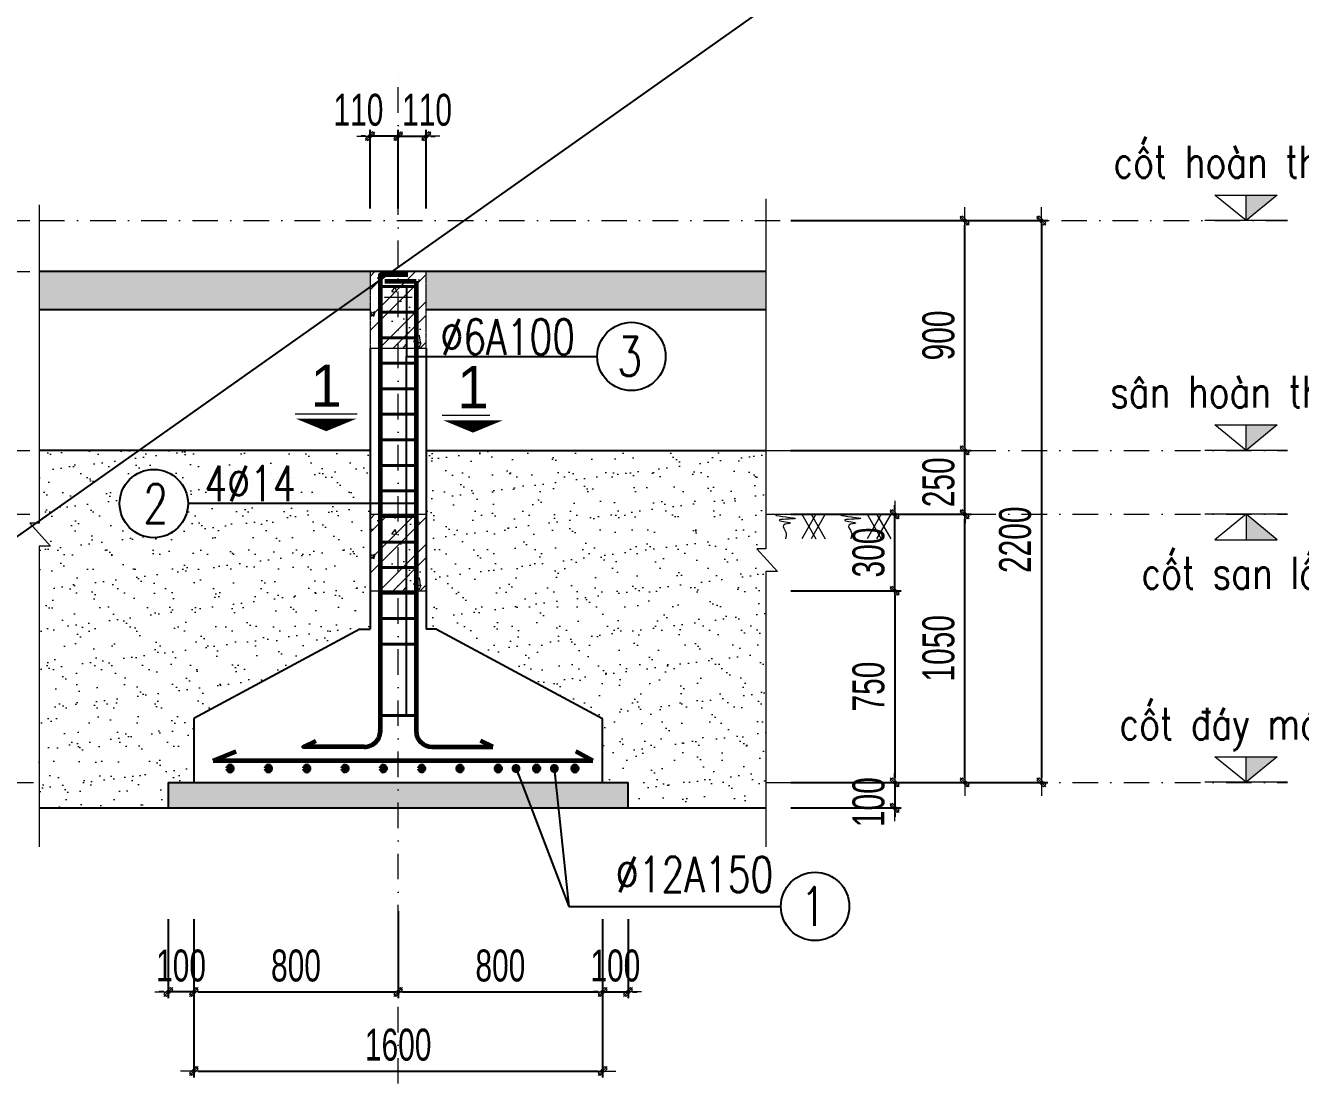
# Model space of a CAD drawing. Header units: millimetres. Extents: x -178395 to 493851, y -561170 to -280028.
# Drawn here: x -36717 to -31726, y -461354 to -457203 of the extents above; entities that cross this region are included whole.
import ezdxf
from ezdxf.enums import TextEntityAlignment as Align

# ---------------------------------------------------------------- set-up
doc = ezdxf.new("R2010")
doc.units = ezdxf.units.MM
doc.header["$MEASUREMENT"] = 0
doc.header["$PDMODE"] = 32
doc.linetypes.add('DASHDOT', pattern=[1, 0.5, -0.25, 0, -0.25])
doc.linetypes.add('HIDDEN', pattern=[0.375, 0.25, -0.125])
doc.layers.get('Defpoints').update_dxf_attribs({"color": 1})
doc.layers.add('KCS_Plotter', color=11, linetype='Continuous', plot=False)
for name, color, linetype, lineweight in [('LC Dim', 8, 'Continuous', 18), ('LC Hatch', 252, 'Continuous', 9), ('LC Khac', 4, 'Continuous', 9), ('LC MANH DUT', 35, 'HIDDEN', 5), ('LC Net dam2', 6, 'Continuous', 40), ('LC Net dam3', 1, 'Continuous', 60), ('LC Net manh', 133, 'Continuous', 5), ('LC Net thay', 63, 'Continuous', 25), ('LC Net truc', 79, 'DASHDOT', 13), ('LC Text1', 3, 'Continuous', 20), ('LC Text2', 7, 'Continuous', 25)]:
    doc.layers.add(name, color=color, linetype=linetype, lineweight=lineweight)
doc.styles.add('HOATBIF', font='hoatbif.shx', dxfattribs={"width": 0.7})
doc.styles.add('LC 1', font='VHAVANB.TTF')
doc.styles.add('LC 3', font='vnsimli.shx', dxfattribs={"width": 0.75})
doc.styles.add('T1', font='Vnsimli.shx', dxfattribs={"width": 0.8})
doc.dimstyles.new('1-100(1-50)', dxfattribs={"dimscale": 50, "dimtxt": 2.5, "dimasz": 0.35, "dimexe": 0.5, "dimexo": 0, "dimgap": 0.8, "dimtad": 1, "dimdec": 0, "dimzin": 0, "dimdsep": 46, "dimtxsty": 'HOATBIF', "dimblk1": 'DOT', "dimblk2": 'DOT', "dimsah": 1, "dimcen": -1, "dimdle": 1, "dimclrd": 256, "dimclre": 256, "dimclrt": 4, "dimadec": 3, "dimazin": 2, "dimtfac": 0.333333, "dimtdec": 0, "dimtix": 1, "dimtmove": 2, "dimatfit": 3, "dimldrblk": 'DOT', "dimfxl": 1, "dimtvp": 0.833333, "dimtolj": 1, "dimtzin": 0, "dimarcsym": 0})

# ---------------------------------------------------------------- blocks, each defined once
blk = doc.blocks.new('DOT')
at = {"layer": 'LC Dim'}
blk.add_line((-3, 0), (3, 0), dxfattribs=at)
at = {"layer": 'LC Dim', "color": 4}
blk.add_line((-1, -1), (1, 1), dxfattribs=at)
blk.add_lwpolyline([(0.5, 1), (-1, -0.5), (-0.5, -1), (1, 0.5)], close=True, dxfattribs=at)
blk = doc.blocks.new('*D316')
at = {"layer": 'Defpoints', "color": 0, "ltscale": 2, "transparency": 16777216}
for p in [(-35257.9, -460671.7), (-36057.9, -460703.2), (-35257.9, -460987.8)]:
    blk.add_point(p, dxfattribs=at)
at = {"layer": 'LC Dim', "lineweight": -2, "ltscale": 2, "transparency": 16777216}
for p, q in [((-35257.9, -460671.7), (-35257.9, -461012.8)), ((-36057.9, -460703.2), (-36057.9, -461012.8)), ((-36040.4, -460987.8), (-35275.4, -460987.8))]:
    blk.add_line(p, q, dxfattribs=at)
at = {"layer": 'LC Dim', "lineweight": -2, "ltscale": 2, "transparency": 16777216, "xscale": 17.5, "yscale": 17.5, "zscale": 17.5, "rotation": 180}
blk.add_blockref('DOT', (-36057.9, -460987.8), dxfattribs=at)
at = {"layer": 'LC Dim', "lineweight": -2, "ltscale": 2, "transparency": 16777216, "xscale": 17.5, "yscale": 17.5, "zscale": 17.5}
blk.add_blockref('DOT', (-35257.9, -460987.8), dxfattribs=at)
at = {"layer": 'LC Dim', "color": 4, "ltscale": 2, "transparency": 16777216, "insert": (-35657.9, -460885.3), "char_height": 125, "attachment_point": 5, "style": 'HOATBIF'}
blk.add_mtext('\\A1;800', dxfattribs=at)
blk = doc.blocks.new('_Dot')
at = {"color": 0, "linetype": 'ByBlock', "lineweight": -2}
blk.add_line((-0.5, 0), (-1, 0), dxfattribs=at)
at = {"color": 0, "linetype": 'ByBlock', "const_width": 0.5}
blk.add_lwpolyline([(-0.25, 0, 1), (0.25, 0, 1)], format="xyb", close=True, dxfattribs=at)
blk = doc.blocks.new('*D317')
at = {"layer": 'Defpoints', "color": 0, "ltscale": 2, "transparency": 16777216}
for p in [(-35257.9, -460671.7), (-34457.9, -460703.2), (-34457.9, -460987.8)]:
    blk.add_point(p, dxfattribs=at)
at = {"layer": 'LC Dim', "lineweight": -2, "ltscale": 2, "transparency": 16777216}
for p, q in [((-35257.9, -460671.7), (-35257.9, -461012.8)), ((-34457.9, -460703.2), (-34457.9, -461012.8)), ((-35240.4, -460987.8), (-34475.4, -460987.8))]:
    blk.add_line(p, q, dxfattribs=at)
at = {"layer": 'LC Dim', "lineweight": -2, "ltscale": 2, "transparency": 16777216, "xscale": 17.5, "yscale": 17.5, "zscale": 17.5, "rotation": 180}
blk.add_blockref('DOT', (-35257.9, -460987.8), dxfattribs=at)
at = {"layer": 'LC Dim', "lineweight": -2, "ltscale": 2, "transparency": 16777216, "xscale": 17.5, "yscale": 17.5, "zscale": 17.5}
blk.add_blockref('DOT', (-34457.9, -460987.8), dxfattribs=at)
at = {"layer": 'LC Dim', "color": 4, "ltscale": 2, "transparency": 16777216, "insert": (-34857.9, -460885.3), "char_height": 125, "attachment_point": 5, "style": 'HOATBIF'}
blk.add_mtext('\\A1;800', dxfattribs=at)
blk = doc.blocks.new('*D318')
at = {"layer": 'Defpoints', "color": 0, "ltscale": 2, "transparency": 16777216}
for p in [(-36057.9, -460703.2), (-34457.9, -460703.2), (-34457.9, -461297.8)]:
    blk.add_point(p, dxfattribs=at)
at = {"layer": 'LC Dim', "lineweight": -2, "ltscale": 2, "transparency": 16777216}
for p, q in [((-36057.9, -460703.2), (-36057.9, -461322.8)), ((-34457.9, -460703.2), (-34457.9, -461322.8)), ((-36040.4, -461297.8), (-34475.4, -461297.8))]:
    blk.add_line(p, q, dxfattribs=at)
at = {"layer": 'LC Dim', "lineweight": -2, "ltscale": 2, "transparency": 16777216, "xscale": 17.5, "yscale": 17.5, "zscale": 17.5, "rotation": 180}
blk.add_blockref('DOT', (-36057.9, -461297.8), dxfattribs=at)
at = {"layer": 'LC Dim', "lineweight": -2, "ltscale": 2, "transparency": 16777216, "xscale": 17.5, "yscale": 17.5, "zscale": 17.5}
blk.add_blockref('DOT', (-34457.9, -461297.8), dxfattribs=at)
at = {"layer": 'LC Dim', "color": 4, "ltscale": 2, "transparency": 16777216, "insert": (-35257.9, -461195.3), "char_height": 125, "attachment_point": 5, "style": 'HOATBIF'}
blk.add_mtext('\\A1;1600', dxfattribs=at)
blk = doc.blocks.new('*D319')
at = {"layer": 'Defpoints', "color": 0, "ltscale": 2, "transparency": 16777216}
for p in [(-36157.9, -460703.2), (-36057.9, -460703.2), (-36157.9, -460987.8)]:
    blk.add_point(p, dxfattribs=at)
at = {"layer": 'LC Dim', "lineweight": -2, "ltscale": 2, "transparency": 16777216}
for p, q in [((-36157.9, -460703.2), (-36157.9, -461012.8)), ((-36057.9, -460703.2), (-36057.9, -461012.8)), ((-36175.4, -460987.8), (-36192.9, -460987.8)), ((-36057.9, -460987.8), (-36157.9, -460987.8)), ((-36040.4, -460987.8), (-36022.9, -460987.8))]:
    blk.add_line(p, q, dxfattribs=at)
at = {"layer": 'LC Dim', "lineweight": -2, "ltscale": 2, "transparency": 16777216, "xscale": 17.5, "yscale": 17.5, "zscale": 17.5}
blk.add_blockref('DOT', (-36157.9, -460987.8), dxfattribs=at)
at = {"layer": 'LC Dim', "lineweight": -2, "ltscale": 2, "transparency": 16777216, "xscale": 17.5, "yscale": 17.5, "zscale": 17.5, "rotation": 180}
blk.add_blockref('DOT', (-36057.9, -460987.8), dxfattribs=at)
at = {"layer": 'LC Dim', "color": 4, "ltscale": 2, "transparency": 16777216, "insert": (-36107.9, -460885.3), "char_height": 125, "attachment_point": 5, "style": 'HOATBIF'}
blk.add_mtext('\\A1;100', dxfattribs=at)
blk = doc.blocks.new('*D320')
at = {"layer": 'Defpoints', "color": 0, "ltscale": 2, "transparency": 16777216}
for p in [(-34457.9, -460703.2), (-34357.9, -460703.2), (-34357.9, -460987.8)]:
    blk.add_point(p, dxfattribs=at)
at = {"layer": 'LC Dim', "lineweight": -2, "ltscale": 2, "transparency": 16777216}
for p, q in [((-34457.9, -460703.2), (-34457.9, -461012.8)), ((-34357.9, -460703.2), (-34357.9, -461012.8)), ((-34475.4, -460987.8), (-34492.9, -460987.8)), ((-34457.9, -460987.8), (-34357.9, -460987.8)), ((-34340.4, -460987.8), (-34322.9, -460987.8))]:
    blk.add_line(p, q, dxfattribs=at)
at = {"layer": 'LC Dim', "lineweight": -2, "ltscale": 2, "transparency": 16777216, "xscale": 17.5, "yscale": 17.5, "zscale": 17.5}
blk.add_blockref('DOT', (-34457.9, -460987.8), dxfattribs=at)
at = {"layer": 'LC Dim', "lineweight": -2, "ltscale": 2, "transparency": 16777216, "xscale": 17.5, "yscale": 17.5, "zscale": 17.5, "rotation": 180}
blk.add_blockref('DOT', (-34357.9, -460987.8), dxfattribs=at)
at = {"layer": 'LC Dim', "color": 4, "ltscale": 2, "transparency": 16777216, "insert": (-34407.9, -460885.3), "char_height": 125, "attachment_point": 5, "style": 'HOATBIF'}
blk.add_mtext('\\A1;100', dxfattribs=at)
blk = doc.blocks.new('*D321')
at = {"layer": 'Defpoints', "color": 0, "ltscale": 2, "transparency": 16777216}
for p in [(-35147.9, -457636.6), (-35257.9, -457919.6), (-35147.9, -457919.6)]:
    blk.add_point(p, dxfattribs=at)
at = {"layer": 'LC Dim', "lineweight": -2, "ltscale": 2, "transparency": 16777216}
for p, q in [((-35275.4, -457636.6), (-35292.9, -457636.6)), ((-35257.9, -457919.6), (-35257.9, -457611.6)), ((-35257.9, -457636.6), (-35147.9, -457636.6)), ((-35147.9, -457919.6), (-35147.9, -457611.6)), ((-35130.4, -457636.6), (-35112.9, -457636.6))]:
    blk.add_line(p, q, dxfattribs=at)
at = {"layer": 'LC Dim', "lineweight": -2, "ltscale": 2, "transparency": 16777216, "xscale": 17.5, "yscale": 17.5, "zscale": 17.5}
blk.add_blockref('DOT', (-35257.9, -457636.6), dxfattribs=at)
at = {"layer": 'LC Dim', "lineweight": -2, "ltscale": 2, "transparency": 16777216, "xscale": 17.5, "yscale": 17.5, "zscale": 17.5, "rotation": 180}
blk.add_blockref('DOT', (-35147.9, -457636.6), dxfattribs=at)
at = {"layer": 'LC Dim', "color": 4, "ltscale": 2, "transparency": 16777216, "insert": (-35144.9, -457534.1), "char_height": 125, "attachment_point": 5, "style": 'HOATBIF'}
blk.add_mtext('\\A1;110', dxfattribs=at)
blk = doc.blocks.new('*D322')
at = {"layer": 'Defpoints', "color": 0, "ltscale": 2, "transparency": 16777216}
for p in [(-35367.9, -457636.6), (-35367.9, -457919.6), (-35257.9, -457919.6)]:
    blk.add_point(p, dxfattribs=at)
at = {"layer": 'LC Dim', "lineweight": -2, "ltscale": 2, "transparency": 16777216}
for p, q in [((-35385.4, -457636.6), (-35402.9, -457636.6)), ((-35367.9, -457919.6), (-35367.9, -457611.6)), ((-35257.9, -457636.6), (-35367.9, -457636.6)), ((-35257.9, -457919.6), (-35257.9, -457611.6)), ((-35240.4, -457636.6), (-35222.9, -457636.6))]:
    blk.add_line(p, q, dxfattribs=at)
at = {"layer": 'LC Dim', "lineweight": -2, "ltscale": 2, "transparency": 16777216, "xscale": 17.5, "yscale": 17.5, "zscale": 17.5}
blk.add_blockref('DOT', (-35367.9, -457636.6), dxfattribs=at)
at = {"layer": 'LC Dim', "lineweight": -2, "ltscale": 2, "transparency": 16777216, "xscale": 17.5, "yscale": 17.5, "zscale": 17.5, "rotation": 180}
blk.add_blockref('DOT', (-35257.9, -457636.6), dxfattribs=at)
at = {"layer": 'LC Dim', "color": 4, "ltscale": 2, "transparency": 16777216, "insert": (-35413.4, -457534.1), "char_height": 125, "attachment_point": 5, "style": 'HOATBIF'}
blk.add_mtext('\\A1;110', dxfattribs=at)
blk = doc.blocks.new('theptron1')
at = {"layer": 'LC Net dam3'}
for p, q in [((-0.5, 0), (0.5, 0)), ((-0.35, 0.35), (0.35, -0.35)), ((0.35, 0.35), (-0.35, -0.35)), ((0, 0.5), (0, -0.5))]:
    blk.add_line(p, q, dxfattribs=at)
blk.add_circle((0, 0), 0.5, dxfattribs=at)
blk = doc.blocks.new('*U131')
at = {"layer": 'LC Dim', "xscale": 19.6923076923333, "yscale": 19.6923076923333, "zscale": 19.6923076923333}
blk.add_blockref('theptron1', (0, 0), dxfattribs=at)
blk = doc.blocks.new('*U132')
at = {"layer": 'LC Dim', "color": 0, "linetype": 'ByBlock', "lineweight": -2}
for p in [(0, 0), (150, 0), (300, 0), (450, 0), (600, 0), (750, 0), (900, 0), (1050, 0)]:
    blk.add_blockref('*U131', p, dxfattribs=at)
at = {"layer": 'LC Dim', "color": 0, "linetype": 'ByBlock', "lineweight": -2, "transparency": 16777216}
for p in [(1200, 0), (1350, 0)]:
    blk.add_blockref('*U131', p, dxfattribs=at)
blk = doc.blocks.new('*D330')
at = {"layer": 'Defpoints', "color": 0, "ltscale": 2, "transparency": 16777216}
for p in [(-33720.8, -460167.1), (-33720.8, -460267.1), (-33314, -460267.1)]:
    blk.add_point(p, dxfattribs=at)
at = {"layer": 'LC Dim', "lineweight": -2, "ltscale": 2, "transparency": 16777216}
for p, q in [((-33314, -460149.6), (-33314, -460132.1)), ((-33720.8, -460167.1), (-33289, -460167.1)), ((-33314, -460167.1), (-33314, -460267.1)), ((-33720.8, -460267.1), (-33289, -460267.1)), ((-33314, -460284.6), (-33314, -460302.1))]:
    blk.add_line(p, q, dxfattribs=at)
at = {"layer": 'LC Dim', "lineweight": -2, "ltscale": 2, "transparency": 16777216, "xscale": 17.5, "yscale": 17.5, "zscale": 17.5}
for p, rotation in [((-33314, -460167.1), 270), ((-33314, -460267.1), 90)]:
    blk.add_blockref('DOT', p, dxfattribs=dict(at, rotation=rotation))
at = {"layer": 'LC Dim', "color": 4, "ltscale": 2, "transparency": 16777216, "insert": (-33416.5, -460244.6), "char_height": 125, "attachment_point": 5, "rotation": 90, "style": 'HOATBIF'}
blk.add_mtext('\\A1;100', dxfattribs=at)
blk = doc.blocks.new('*D331')
at = {"layer": 'Defpoints', "color": 0, "ltscale": 2, "transparency": 16777216}
for p in [(-33720.8, -459417.1), (-33720.8, -460167.1), (-33314, -460167.1)]:
    blk.add_point(p, dxfattribs=at)
at = {"layer": 'LC Dim', "lineweight": -2, "ltscale": 2, "transparency": 16777216}
for p, q in [((-33720.8, -459417.1), (-33289, -459417.1)), ((-33314, -459434.6), (-33314, -460149.6)), ((-33720.8, -460167.1), (-33289, -460167.1))]:
    blk.add_line(p, q, dxfattribs=at)
at = {"layer": 'LC Dim', "lineweight": -2, "ltscale": 2, "transparency": 16777216, "xscale": 17.5, "yscale": 17.5, "zscale": 17.5}
for p, rotation in [((-33314, -459417.1), 90), ((-33314, -460167.1), 270)]:
    blk.add_blockref('DOT', p, dxfattribs=dict(at, rotation=rotation))
at = {"layer": 'LC Dim', "color": 4, "ltscale": 2, "transparency": 16777216, "insert": (-33416.5, -459792.1), "char_height": 125, "attachment_point": 5, "rotation": 90, "style": 'HOATBIF'}
blk.add_mtext('\\A1;750', dxfattribs=at)
blk = doc.blocks.new('*D332')
at = {"layer": 'Defpoints', "color": 0, "ltscale": 2, "transparency": 16777216}
for p in [(-33720.8, -459117.1), (-33040.1, -459117.1), (-33720.8, -460167.1)]:
    blk.add_point(p, dxfattribs=at)
at = {"layer": 'LC Dim', "lineweight": -2, "ltscale": 2, "transparency": 16777216}
for p, q in [((-33720.8, -459117.1), (-33015.1, -459117.1)), ((-33040.1, -460149.6), (-33040.1, -459134.6)), ((-33720.8, -460167.1), (-33015.1, -460167.1))]:
    blk.add_line(p, q, dxfattribs=at)
at = {"layer": 'LC Dim', "lineweight": -2, "ltscale": 2, "transparency": 16777216, "xscale": 17.5, "yscale": 17.5, "zscale": 17.5}
for p, rotation in [((-33040.1, -459117.1), 90), ((-33040.1, -460167.1), 270)]:
    blk.add_blockref('DOT', p, dxfattribs=dict(at, rotation=rotation))
at = {"layer": 'LC Dim', "color": 4, "ltscale": 2, "transparency": 16777216, "insert": (-33142.6, -459642.1), "char_height": 125, "attachment_point": 5, "rotation": 90, "style": 'HOATBIF'}
blk.add_mtext('\\A1;1050', dxfattribs=at)
blk = doc.blocks.new('*D333')
at = {"layer": 'Defpoints', "color": 0, "ltscale": 2, "transparency": 16777216}
for p in [(-33720.8, -457967.1), (-33040.1, -457967.1), (-33720.8, -458867.1)]:
    blk.add_point(p, dxfattribs=at)
at = {"layer": 'LC Dim', "lineweight": -2, "ltscale": 2, "transparency": 16777216}
for p, q in [((-33720.8, -457967.1), (-33015.1, -457967.1)), ((-33040.1, -458849.6), (-33040.1, -457984.6)), ((-33720.8, -458867.1), (-33015.1, -458867.1))]:
    blk.add_line(p, q, dxfattribs=at)
at = {"layer": 'LC Dim', "lineweight": -2, "ltscale": 2, "transparency": 16777216, "xscale": 17.5, "yscale": 17.5, "zscale": 17.5}
for p, rotation in [((-33040.1, -457967.1), 90), ((-33040.1, -458867.1), 270)]:
    blk.add_blockref('DOT', p, dxfattribs=dict(at, rotation=rotation))
at = {"layer": 'LC Dim', "color": 4, "ltscale": 2, "transparency": 16777216, "insert": (-33142.6, -458417.1), "char_height": 125, "attachment_point": 5, "rotation": 90, "style": 'HOATBIF'}
blk.add_mtext('\\A1;900', dxfattribs=at)
blk = doc.blocks.new('*D334')
at = {"layer": 'Defpoints', "color": 0, "ltscale": 2, "transparency": 16777216}
for p in [(-33720.8, -458867.1), (-33040.1, -458867.1), (-33720.8, -459117.1)]:
    blk.add_point(p, dxfattribs=at)
at = {"layer": 'LC Dim', "lineweight": -2, "ltscale": 2, "transparency": 16777216}
for p, q in [((-33040.1, -458849.6), (-33040.1, -458832.1)), ((-33720.8, -458867.1), (-33015.1, -458867.1)), ((-33040.1, -459117.1), (-33040.1, -458867.1)), ((-33720.8, -459117.1), (-33015.1, -459117.1)), ((-33040.1, -459134.6), (-33040.1, -459152.1))]:
    blk.add_line(p, q, dxfattribs=at)
at = {"layer": 'LC Dim', "lineweight": -2, "ltscale": 2, "transparency": 16777216, "xscale": 17.5, "yscale": 17.5, "zscale": 17.5}
for p, rotation in [((-33040.1, -458867.1), 270), ((-33040.1, -459117.1), 90)]:
    blk.add_blockref('DOT', p, dxfattribs=dict(at, rotation=rotation))
at = {"layer": 'LC Dim', "color": 4, "ltscale": 2, "transparency": 16777216, "insert": (-33142.6, -458992.1), "char_height": 125, "attachment_point": 5, "rotation": 90, "style": 'HOATBIF'}
blk.add_mtext('\\A1;250', dxfattribs=at)
blk = doc.blocks.new('mat dat')
at = {"layer": 'LC Net manh'}
for p, q in [((2, 0), (3.73, -3)), ((3.73, 0), (2, -3)), ((3.15, 0), (4.88, -3)), ((4.88, 0), (3.15, -3))]:
    blk.add_line(p, q, dxfattribs=at)
blk.add_spline([(0, 0), (-1.21, -0.12), (1.21, -0.52), (-0.75, -0.75), (0.58, -1.1), (-0.23, -1.33), (0.06, -2.19), (0, -3)], degree=3, dxfattribs=at)
blk = doc.blocks.new('*U129')
at = {"layer": 'LC Khac', "xscale": 32.00000000005184, "yscale": 32.00000000005184, "zscale": 32.00000000005184}
blk.add_blockref('mat dat', (-56.7, 48), dxfattribs=at)
blk = doc.blocks.new('*U130')
at = {"layer": 'LC Dim', "color": 0, "linetype": 'ByBlock', "lineweight": -2}
for p in [(0, 0), (256, 0)]:
    blk.add_blockref('*U129', p, dxfattribs=at)
blk = doc.blocks.new('*D335')
at = {"layer": 'Defpoints', "color": 0, "ltscale": 2, "transparency": 16777216}
for p in [(-33720.8, -459117.1), (-33314, -459117.1), (-33720.8, -459417.1)]:
    blk.add_point(p, dxfattribs=at)
at = {"layer": 'LC Dim', "lineweight": -2, "ltscale": 2, "transparency": 16777216}
for p, q in [((-33314, -459099.6), (-33314, -459082.1)), ((-33720.8, -459117.1), (-33289, -459117.1)), ((-33314, -459417.1), (-33314, -459117.1)), ((-33720.8, -459417.1), (-33289, -459417.1)), ((-33314, -459434.6), (-33314, -459452.1))]:
    blk.add_line(p, q, dxfattribs=at)
at = {"layer": 'LC Dim', "lineweight": -2, "ltscale": 2, "transparency": 16777216, "xscale": 17.5, "yscale": 17.5, "zscale": 17.5}
for p, rotation in [((-33314, -459117.1), 270), ((-33314, -459417.1), 90)]:
    blk.add_blockref('DOT', p, dxfattribs=dict(at, rotation=rotation))
at = {"layer": 'LC Dim', "color": 4, "ltscale": 2, "transparency": 16777216, "insert": (-33416.5, -459267.1), "char_height": 125, "attachment_point": 5, "rotation": 90, "style": 'HOATBIF'}
blk.add_mtext('\\A1;300', dxfattribs=at)
blk = doc.blocks.new('*D336')
at = {"layer": 'Defpoints', "color": 0, "ltscale": 2, "transparency": 16777216}
for p in [(-33720.8, -457967.1), (-33720.8, -460167.1), (-32740.2, -460167.1)]:
    blk.add_point(p, dxfattribs=at)
at = {"layer": 'LC Dim', "lineweight": -2, "ltscale": 2, "transparency": 16777216}
for p, q in [((-33720.8, -457967.1), (-32715.2, -457967.1)), ((-32740.2, -457984.6), (-32740.2, -460149.6)), ((-33720.8, -460167.1), (-32715.2, -460167.1))]:
    blk.add_line(p, q, dxfattribs=at)
at = {"layer": 'LC Dim', "lineweight": -2, "ltscale": 2, "transparency": 16777216, "xscale": 17.5, "yscale": 17.5, "zscale": 17.5}
for p, rotation in [((-32740.2, -457967.1), 90), ((-32740.2, -460167.1), 270)]:
    blk.add_blockref('DOT', p, dxfattribs=dict(at, rotation=rotation))
at = {"layer": 'LC Dim', "color": 4, "ltscale": 2, "transparency": 16777216, "insert": (-32842.7, -459217.1), "char_height": 125, "attachment_point": 5, "rotation": 90, "style": 'HOATBIF'}
blk.add_mtext('\\A1;2200', dxfattribs=at)
blk = doc.blocks.new('Caodo1')
at = {"layer": 'LC Text1'}
blk.add_hatch(color=4, dxfattribs=at).paths.add_polyline_path([(0, 200.2), (0, 0), (243.4, 200.2)])
at = {"layer": 'LC Text1', "color": 4}
for p, q in [((0, 0), (0, 200.2)), ((323.6, 0), (-323.6, 0))]:
    blk.add_line(p, q, dxfattribs=at)
blk.add_lwpolyline([(-243.4, 200.2), (243.4, 200.2), (0, 0), (0, 0)], close=True, dxfattribs=at)
at = {"layer": 'LC Text1', "color": 4, "style": 'T1', "width": 0.8}
blk.add_attdef('%%P0,00', text='', height=250, dxfattribs=at).set_placement((-39, 459.5), align=Align.MIDDLE_CENTER)
blk = doc.blocks.new('*U134')
at = {"layer": 'LC Net dam2', "ltscale": 2}
blk.add_line((-70, 0), (70, 0), dxfattribs=at)
blk = doc.blocks.new('*U133')
at = {"layer": 'LC Net truc', "color": 0, "linetype": 'ByBlock', "lineweight": -2}
for p in [(0, 0), (0, -100), (0, -200), (0, -300), (0, -400), (0, -500), (0, -600), (0, -700), (0, -800), (0, -900), (0, -1000), (0, -1100), (0, -1200)]:
    blk.add_blockref('*U134', p, dxfattribs=at)
at = {"layer": 'LC Net truc', "color": 0, "linetype": 'ByBlock', "lineweight": -2, "transparency": 16777216}
for p in [(0, -1300), (0, -1400)]:
    blk.add_blockref('*U134', p, dxfattribs=at)

msp = doc.modelspace()

# ---------------------------------------------------------------- hatches: boundary and pattern name
at = {"layer": 'LC Hatch', "ltscale": 250}
h = msp.add_hatch(dxfattribs=at)
h.set_pattern_fill('BETONG', color=256, scale=30, double=1, pattern_type=2)
h.set_pattern_definition([(0, (449.96, -66.62), (0, 155.884573), [3.75, -86.25]), (0, (449.96, -60.13), (0, 155.884573), [3.75, -86.25]), (120, (449.96, -66.62), (-135, -77.942286), [3.75, -86.25]), (120, (455.59, -63.37), (-135, -77.942286), [3.75, -86.25]), (0, (494.96, 11.32), (0, 155.884573), [3.75, -86.25]), (0, (494.96, 17.82), (0, 155.884573), [3.75, -86.25]), (120, (494.96, 11.32), (-135, -77.942286), [3.75, -86.25]), (120, (500.59, 14.57), (-135, -77.942286), [3.75, -86.25]), (60, (453.71, -66.62), (-135, 77.942286), [3.75, -86.25]), (60, (448.09, -63.37), (-135, 77.942286), [3.75, -86.25]), (60, (498.71, -144.56), (-135, 77.942286), [3.75, -86.25]), (60, (493.09, -141.32), (-135, 77.942286), [3.75, -86.25]), (45, (449.964, -66.62), (-31.819805, 31.819805), []), (50, (449.96, -66.62), (215.178055, -18.82564), [22.5, -247.5]), (355, (449.96, -66.62), (-41.6254, 225.65764), [18, -198]), (100.4514, (467.9, -68.2), (173.55281, 206.83186), [19.12206, -210.34263]), (46.1842, (449.96, -6.62), (320.17231, -49.6557), [33.75, -371.25]), (96.6356, (476.65, -10.76), (280.39881, 292.23536), [28.68309, -315.5139]), (351.1842, (449.96, -6.62), (280.39858, 292.23558), [27, -297]), (21, (479.96, -21.62), (179.072116, -120.78567), [22.5, -247.5]), (326, (479.96, -21.62), (72.9946, 217.54501), [18, -198]), (71.4514, (494.89, -31.69), (252.06679, 96.75915), [19.12206, -210.34263]), (37.5, (449.964, -66.62), (3.647957, 99.868156), [0, -195.6, 0, -201, 0, -198.75]), (7.5, (449.96, -66.62), (78.92086, 118.323514), [0, -114.6, 0, -191.1, 0, -75.75]), (327.5, (383.06, -66.62), (160.146731, -6.766462), [0, -75, 0, -234, 0, -310.5]), (317.5, (353.06, -66.62), (174.95585, 30.031495), [0, -97.5, 0, -155.4, 0, -220.5])])
h.paths.add_polyline_path([(-35367.9, -458317.1), (-35367.9, -458167.1), (-36663.8, -458167.1), (-36663.8, -458317.1)])
h.paths.add_polyline_path([(-33818.4, -458317.1), (-33818.4, -458167.1), (-35147.9, -458167.1), (-35147.9, -458317.1)])
at = {"layer": 'LC Hatch'}
h = msp.add_hatch(dxfattribs=at)
h.set_pattern_fill('BTCT', color=256, scale=30)
h.set_pattern_definition([(50, (-539099.03, -637514.17), (215.178055, -18.82564), [22.5, -247.5]), (355, (-539099.03, -637514.17), (-41.6254, 225.65764), [18, -198]), (100.4514, (-539081.1, -637515.74), (173.552815, 206.83186), [19.12206, -210.34263]), (46.1842, (-539099.03, -637454.17), (320.17231, -49.6557), [33.75, -371.25]), (96.6356, (-539072.35, -637458.3), (280.39881, 292.23536), [28.68309, -315.5139]), (351.1842, (-539099.03, -637454.17), (280.39858, 292.23558), [27, -297]), (21, (-539069.03, -637469.17), (179.072116, -120.78567), [22.5, -247.5]), (326, (-539069.03, -637469.17), (72.9946, 217.54501), [18, -198]), (71.4514, (-539054.1, -637479.24), (252.06679, 96.75915), [19.12206, -210.34263]), (37.5, (-539099.03, -637514.17), (3.647957, 99.868156), [0, -195.6, 0, -201, 0, -198.75]), (7.5, (-539099.03, -637514.17), (78.920861, 118.323514), [0, -114.6, 0, -191.1, 0, -75.75]), (327.5, (-539165.93, -637514.17), (160.146731, -6.766462), [0, -75, 0, -234, 0, -310.5]), (317.5, (-539195.93, -637514.17), (174.95585, 30.031495), [0, -97.5, 0, -155.4, 0, -220.5]), (45, (-539099.03, -637514.17), (-79.549513, 79.549513), []), (45, (-539046, -637514.17), (-79.549513, 79.549513), [])])
h.paths.add_polyline_path([(-35147.9, -458167.1), (-35367.9, -458167.1), (-35367.9, -458467.1), (-35147.9, -458467.1)])
h = msp.add_hatch(dxfattribs=at)
h.set_pattern_fill('AR-SAND', color=256, scale=60)
h.set_pattern_definition([(37.5, (-150398.43, -314844.05), (-3.7796, 115.609426), [0, -91.2, 0, -102, 0, -97.5]), (7.5, (-150398.43, -314844.05), (106.1866, 169.32876), [0, -49.2, 0, -82.2, 0, -31.5]), (327.5, (-150472.23, -314844.05), (186.84851, 0.339543), [0, -30, 0, -108, 0, -141]), (317.5, (-150472.23, -314844.05), (180.3676, 52.66053), [0, -15, 0, -70.8, 0, -81])])
h.paths.add_polyline_path([(-34457.9, -459917.1), (-34457.9, -460167.1), (-34357.9, -460167.1), (-34357.9, -460267.1), (-33818.4, -460267.1), (-33818.4, -459342), (-33773.4, -459342), (-33853.9, -459252), (-33818.4, -459252), (-33818.4, -458867.1), (-35147.9, -458867.1), (-35147.9, -459117.1), (-35147.9, -459567.1), (-35107.9, -459567.1)])
h.paths.add_polyline_path([(-35407.9, -459567.1), (-35367.9, -459567.1), (-35367.9, -459117.1), (-35367.9, -458867.1), (-36663.8, -458867.1), (-36663.8, -459152), (-36699.3, -459152), (-36618.8, -459242), (-36663.8, -459242), (-36663.8, -460267.1), (-36649.8, -460267.1), (-36157.9, -460267.1), (-36157.9, -460167.1), (-36057.9, -460167.1), (-36057.9, -459917.1)])
h.paths.add_polyline_path([(-36348.2, -459075.2, -1), (-36080.7, -459075.2, -1)], flags=16)
h.paths.add_polyline_path([(-36283.3, -459189.8), (-36130.5, -459189.8), (-36130.5, -458960.6), (-36283.3, -458960.6)], flags=8)
h.paths.add_polyline_path([(-36050.9, -459101.2), (-35634.2, -459101.2), (-35634.2, -458892.9), (-36050.9, -458892.9)], flags=24)
h = msp.add_hatch(dxfattribs=at)
h.set_pattern_fill('BTCT', color=256, scale=30)
h.set_pattern_definition([(50, (-539099.03, -638464.17), (215.178055, -18.82564), [22.5, -247.5]), (355, (-539099.03, -638464.17), (-41.6254, 225.65764), [18, -198]), (100.4514, (-539081.1, -638465.74), (173.552815, 206.83186), [19.12206, -210.34263]), (46.1842, (-539099.03, -638404.17), (320.17231, -49.6557), [33.75, -371.25]), (96.6356, (-539072.35, -638408.3), (280.39881, 292.23536), [28.68309, -315.5139]), (351.1842, (-539099.03, -638404.17), (280.39858, 292.23558), [27, -297]), (21, (-539069.03, -638419.17), (179.072116, -120.78567), [22.5, -247.5]), (326, (-539069.03, -638419.17), (72.9946, 217.54501), [18, -198]), (71.4514, (-539054.1, -638429.24), (252.06679, 96.75915), [19.12206, -210.34263]), (37.5, (-539099.03, -638464.17), (3.647957, 99.868156), [0, -195.6, 0, -201, 0, -198.75]), (7.5, (-539099.03, -638464.17), (78.920861, 118.323514), [0, -114.6, 0, -191.1, 0, -75.75]), (327.5, (-539165.93, -638464.17), (160.146731, -6.766462), [0, -75, 0, -234, 0, -310.5]), (317.5, (-539195.93, -638464.17), (174.95585, 30.031495), [0, -97.5, 0, -155.4, 0, -220.5]), (45, (-539099.03, -638464.17), (-79.549513, 79.549513), []), (45, (-539046, -638464.17), (-79.549513, 79.549513), [])])
h.paths.add_polyline_path([(-35147.9, -459117.1), (-35367.9, -459117.1), (-35367.9, -459417.1), (-35147.9, -459417.1)])
at = {"layer": 'LC Hatch', "ltscale": 2}
h = msp.add_hatch(dxfattribs=at)
h.set_pattern_fill('AR-CONC', color=256, scale=10, style=0)
h.set_pattern_definition([(50, (-133434.433, -282207.66), (71.726018, -6.275213), [7.5, -82.5]), (355, (-133434.43, -282207.66), (-13.875133, 75.219213), [6, -66]), (100.4514, (-133428.456, -282208.186), (57.850938, 68.943954), [6.37402, -70.11421]), (46.1842, (-133434.43, -282187.66), (106.724105, -16.5519), [11.25, -123.75]), (96.6356, (-133425.54, -282189.04), (93.46627, 97.411787), [9.56103, -105.1713]), (351.1842, (-133434.43, -282187.66), (93.466195, 97.41186), [9, -99]), (21, (-133424.433, -282192.66), (59.690705, -40.261889), [7.5, -82.5]), (326, (-133424.43, -282192.66), (24.331533, 72.515005), [6, -66]), (71.4514, (-133419.46, -282196.02), (84.022263, 32.25305), [6.37402, -70.11421]), (37.5, (-133434.433, -282207.663), (1.2159855, 33.2893854), [0, -65.2, 0, -67, 0, -66.25]), (7.5, (-133434.433, -282207.663), (26.306954, 39.441171), [0, -38.2, 0, -63.7, 0, -25.25]), (327.5, (-133456.733, -282207.663), (53.3822436, -2.255487), [0, -25, 0, -78, 0, -103.5]), (317.5, (-133466.733, -282207.663), (58.318617, 10.010498), [0, -32.5, 0, -51.8, 0, -73.5])])
h.paths.add_polyline_path([(-36157.9, -460167.3), (-36157.9, -460267.3), (-34357.9, -460267.1), (-34357.9, -460167.1)])

# ---------------------------------------------------------------- linework, layer by layer
at = {"layer": 'KCS_Plotter', "ltscale": 250}
msp.add_line((-45674.7, -465515.4), (-24674.7, -450665.4), dxfattribs=at)
at = {"layer": 'LC Khac', "color": 1, "ltscale": 2}
for p, q in [((-35418.2, -458725), (-35660.9, -458725)), ((-34898.6, -458730.6), (-35086.3, -458730.6))]:
    msp.add_line(p, q, dxfattribs=at)
for points in [[(-35539.6, -458792, 0, 235.7, 0), (-35539.6, -458743.3, 137.5, 137.5, 0)], [(-34965, -458797.6, 0, 235.7, 0), (-34965, -458748.9, 137.5, 137.5, 0)]]:
    msp.add_lwpolyline(points, format="xyseb", dxfattribs=at)
at = {"layer": 'LC MANH DUT', "ltscale": 0.2}
for p, q in [((-35367.9, -458167.1), (-35367.9, -458467.1)), ((-35367.9, -458167.1), (-35147.9, -458167.1)), ((-35147.9, -458467.1), (-35147.9, -458167.1)), ((-35312.9, -458267.1), (-35202.9, -458267.1)), ((-35367.9, -458467.1), (-35147.9, -458467.1)), ((-35367.9, -459117.1), (-35147.9, -459117.1)), ((-35367.9, -459417.1), (-35147.9, -459417.1))]:
    msp.add_line(p, q, dxfattribs=at)
at = {"layer": 'LC Net dam2', "ltscale": 2}
msp.add_line((-35327.9, -459905.4), (-35187.9, -459905.4), dxfattribs=at)
at = {"layer": 'LC Net dam3'}
for p, q in [((-35310.4, -458204.9), (-35187.9, -458204.9)), ((-35187.9, -458204.9), (-35187.9, -459965.7)), ((-35187.9, -459965.7), (-35187.9, -459965.7)), ((-35982.3, -460082.9), (-35892.7, -460046.7)), ((-35125.4, -460028.2), (-34887.7, -460028.2)), ((-34887.7, -460028.2), (-34935.3, -460004.7)), ((-34496, -460082.9), (-34563.1, -460046.7)), ((-34496, -460082.9), (-35982.3, -460082.9))]:
    msp.add_line(p, q, dxfattribs=at)
for points in [[(-35219.8, -458179), (-35327.9, -458179), (-35327.9, -459960.4)], [(-35390.5, -460028.2), (-35628.2, -460028.2), (-35580.6, -460004.7)]]:
    msp.add_lwpolyline(points, dxfattribs=at)
for centre, radius, start, end in [((-35390.6, -459965.3), 62.9, 270.1243, 4.4902), ((-35125.4, -459965.7), 62.5, 180, 270)]:
    msp.add_arc(centre, radius, start, end, dxfattribs=at)
at = {"layer": 'LC Net manh', "ltscale": 2}
for points in [[(-33818.4, -457881.6), (-33818.4, -459252), (-33853.9, -459252), (-33773.4, -459342), (-33818.4, -459342), (-33818.4, -460419.8)], [(-36663.8, -457905.4), (-36663.8, -459152), (-36699.3, -459152), (-36618.8, -459242), (-36663.8, -459242), (-36663.8, -460419.8)]]:
    msp.add_lwpolyline(points, dxfattribs=at)
at = {"layer": 'LC Net thay', "linetype": 'Continuous', "ltscale": 1000}
for p, q in [((-33818.4, -458167.1), (-36663.8, -458167.1)), ((-35367.9, -458317.1), (-36663.8, -458317.1)), ((-33818.4, -458317.1), (-35147.9, -458317.1)), ((-35367.9, -458467.1), (-35367.9, -459117.1)), ((-35147.9, -458467.1), (-35147.9, -459117.1)), ((-35367.9, -458867.1), (-36663.8, -458867.1)), ((-35147.9, -458867.1), (-33818.4, -458867.1)), ((-35367.9, -459117.1), (-35367.9, -459567.1)), ((-35147.9, -459117.1), (-35147.9, -459567.1)), ((-35407.9, -459567.1), (-36057.9, -459917.1)), ((-35407.9, -459567.1), (-35367.9, -459567.1)), ((-35107.9, -459567.1), (-35147.9, -459567.1)), ((-35107.9, -459567.1), (-34457.9, -459917.1)), ((-36057.9, -459917.1), (-36057.9, -460167.1)), ((-34457.9, -460167.1), (-34457.9, -459917.1)), ((-36157.9, -460167.1), (-34357.9, -460167.1)), ((-36157.9, -460167.1), (-36157.9, -460267.1)), ((-36057.9, -460167.1), (-34457.9, -460167.1)), ((-34357.9, -460267.1), (-34357.9, -460167.1)), ((-36663.8, -460267.1), (-33818.4, -460267.1)), ((-36157.9, -460267.1), (-34357.9, -460267.1))]:
    msp.add_line(p, q, dxfattribs=at)
at = {"layer": 'LC Net truc', "ltscale": 200}
for p, q in [((-35257.9, -461346.9), (-35257.9, -457351.6)), ((-38000.6, -457967.1), (-36663.8, -457967.1)), ((-36663.8, -457967.1), (-31777.2, -457967.1)), ((-38000.6, -458167.1), (-36663.8, -458167.1)), ((-38000.6, -458867.1), (-36663.8, -458867.1)), ((-33818.4, -458867.1), (-31777.2, -458867.1)), ((-38000.6, -459117.1), (-36663.8, -459117.1)), ((-33818.4, -459117.1), (-31777.2, -459117.1)), ((-37986.6, -460167.1), (-36649.8, -460167.1)), ((-33818.4, -460167.1), (-31777.2, -460167.1))]:
    msp.add_line(p, q, dxfattribs=at)
at = {"layer": 'LC Text2', "ltscale": 100}
for centre in [(-34344.7, -458499.4), (-36214.4, -459075.2), (-33626.1, -460652.9)]:
    msp.add_circle(centre, 133.8, dxfattribs=at)

# ---------------------------------------------------------------- block references
at = {"layer": 'LC Dim'}
msp.add_blockref('*U130', (-33685.4, -459165.1), dxfattribs=at)
at = {"layer": 'LC Dim', "extrusion": (0, 0, -1), "zscale": -1, "rotation": 180}
msp.add_blockref('*U132', (35916, -460112.9), dxfattribs=at)
at = {"layer": 'LC Net truc', "xscale": -1}
msp.add_blockref('*U133', (-35257.9, -458225.9), dxfattribs=at)
at = {"layer": 'LC Text1'}
ref = msp.add_blockref('Caodo1', (-31939, -457967.1), dxfattribs=dict(at, xscale=0.5, yscale=0.5, zscale=0.5))
ref.add_attrib('%%P0,00', 'cèt hoµn thiÖn', dxfattribs={"layer": 'LC Text2', "height": 125, "style": 'T1', "width": 0.8}).set_placement((-31958.5, -457737.3), align=Align.MIDDLE_CENTER)
ref = msp.add_blockref('Caodo1', (-31939, -458867.1), dxfattribs=dict(at, xscale=0.5, yscale=0.5, zscale=0.5))
ref.add_attrib('%%P0,00', 's©n hoµn thiÖn', dxfattribs={"layer": 'LC Text2', "height": 125, "style": 'T1', "width": 0.8}).set_placement((-31958.5, -458637.3), align=Align.MIDDLE_CENTER)
ref = msp.add_blockref('Caodo1', (-31939, -459117.1), dxfattribs=dict(at, xscale=-0.5, yscale=0.5, zscale=0.5, rotation=180))
ref.add_attrib('%%P0,00', 'cèt san lÊp', dxfattribs={"layer": 'LC Text2', "height": 125, "style": 'T1', "width": 0.8}).set_placement((-31958.5, -459346.8), align=Align.MIDDLE_CENTER)
ref = msp.add_blockref('Caodo1', (-31939, -460166.9), dxfattribs=dict(at, xscale=0.5, yscale=0.5, zscale=0.5))
ref.add_attrib('%%P0,00', 'cèt ®¸y mãng', dxfattribs={"layer": 'LC Text2', "height": 125, "style": 'T1', "width": 0.8}).set_placement((-31958.5, -459937.2), align=Align.MIDDLE_CENTER)

# ---------------------------------------------------------------- texts
at = {"ltscale": 2, "style": 'LC 1'}
for p in [(-35539.6, -458613.9), (-34965, -458619.5)]:
    msp.add_attdef('1', text='B', height=165, dxfattribs=at).set_placement(p, align=Align.MIDDLE_CENTER)
at = {"layer": 'LC Text2', "linetype": 'ByBlock', "style": 'LC 3', "width": 0.75}
for s, p in [('%%C6A100', (-35092.3, -458492.3)), ('4%%C14', (-36016.2, -459066.5)), ('%%C12A150', (-34405.8, -460597.5))]:
    msp.add_text(s, height=138.89, dxfattribs=at).set_placement(p)
at = {"layer": 'LC Text2', "ltscale": 100, "style": 'LC 3', "width": 0.75}
for s, p in [('3', (-34352.2, -458499.4)), ('2', (-36206.9, -459075.2)), ('1', (-33633.6, -460652.9))]:
    msp.add_text(s, height=152.8, dxfattribs=at).set_placement(p, align=Align.MIDDLE_CENTER)

# ---------------------------------------------------------------- dimensions: what is measured, and where the dimension line sits
at = {"layer": 'LC Dim', "ltscale": 2}
for base, p1, p2, angle, picture, middle in [((-35367.9, -457636.6), (-35257.9, -457919.6), (-35367.9, -457919.6), 180, '*D322', (-35413.4, -457534.1)), ((-32740.2, -460167.1), (-33720.8, -457967.1), (-33720.8, -460167.1), 90, '*D336', (-32842.7, -459217.1)), ((-33314, -460267.1), (-33720.8, -460167.1), (-33720.8, -460267.1), 90, '*D330', (-33416.5, -460244.6))]:
    dim = msp.add_linear_dim(base=base, p1=p1, p2=p2, angle=angle, dimstyle='1-100(1-50)', dxfattribs=at)
    dim.commit()
    dim.dimension.update_dxf_attribs({"geometry": picture, "text_midpoint": middle, "dimtype": 160})
dim = msp.add_linear_dim(base=(-35147.9, -457636.6), p1=(-35257.9, -457919.6), p2=(-35147.9, -457919.6), dimstyle='1-100(1-50)', dxfattribs=at)
dim.commit()
dim.dimension.update_dxf_attribs({"geometry": '*D321', "text_midpoint": (-35144.9, -457534.1), "dimtype": 160})
for base, p1, p2, picture, middle in [((-33040.1, -457967.1), (-33720.8, -458867.1), (-33720.8, -457967.1), '*D333', (-33142.6, -458417.1)), ((-33040.1, -458867.1), (-33720.8, -459117.1), (-33720.8, -458867.1), '*D334', (-33142.6, -458992.1)), ((-33040.1, -459117.1), (-33720.8, -460167.1), (-33720.8, -459117.1), '*D332', (-33142.6, -459642.1)), ((-33314, -459117.1), (-33720.8, -459417.1), (-33720.8, -459117.1), '*D335', (-33416.5, -459267.1)), ((-33314, -460167.1), (-33720.8, -459417.1), (-33720.8, -460167.1), '*D331', (-33416.5, -459792.1))]:
    dim = msp.add_linear_dim(base=base, p1=p1, p2=p2, angle=90, dimstyle='1-100(1-50)', dxfattribs=at)
    dim.commit()
    dim.dimension.update_dxf_attribs({"geometry": picture, "text_midpoint": middle})
for base, p1, p2, picture, middle in [((-35257.9, -460987.8), (-36057.9, -460703.2), (-35257.9, -460671.7), '*D316', (-35657.9, -460885.3)), ((-34457.9, -460987.8), (-35257.9, -460671.7), (-34457.9, -460703.2), '*D317', (-34857.9, -460885.3)), ((-36157.9, -460987.8), (-36057.9, -460703.2), (-36157.9, -460703.2), '*D319', (-36107.9, -460885.3)), ((-34457.9, -461297.8), (-36057.9, -460703.2), (-34457.9, -460703.2), '*D318', (-35257.9, -461195.3)), ((-34357.9, -460987.8), (-34457.9, -460703.2), (-34357.9, -460703.2), '*D320', (-34407.9, -460885.3))]:
    dim = msp.add_linear_dim(base=base, p1=p1, p2=p2, dimstyle='1-100(1-50)', dxfattribs=at)
    dim.commit()
    dim.dimension.update_dxf_attribs({"geometry": picture, "text_midpoint": middle})

# ---------------------------------------------------------------- leaders
for points, override in [([(-35225, -458225.9), (-35225, -458499.4)], {"dimasz": 0.15}), ([(-35225, -459905.4), (-35225, -458499.4), (-34478.4, -458499.4)], {"dimasz": 0.15}), ([(-35327.9, -459075.2), (-35462.9, -459075.2), (-36080.7, -459075.2)], {"dimasz": 0.15}), ([(-35187.9, -459075.2), (-35322.9, -459075.2), (-35740.7, -459075.2)], {"dimasz": 0.15}), ([(-34796.7, -460112.9), (-34589.9, -460652.9), (-33759.8, -460652.9)], {"dimasz": 0.7}), ([(-34646.7, -460112.9), (-34589.9, -460652.9), (-33759.8, -460652.9)], {"dimasz": 0.7})]:
    msp.add_leader(points, dimstyle='1-100(1-50)', override=override, dxfattribs=at)

doc.saveas('drawing.dxf')
